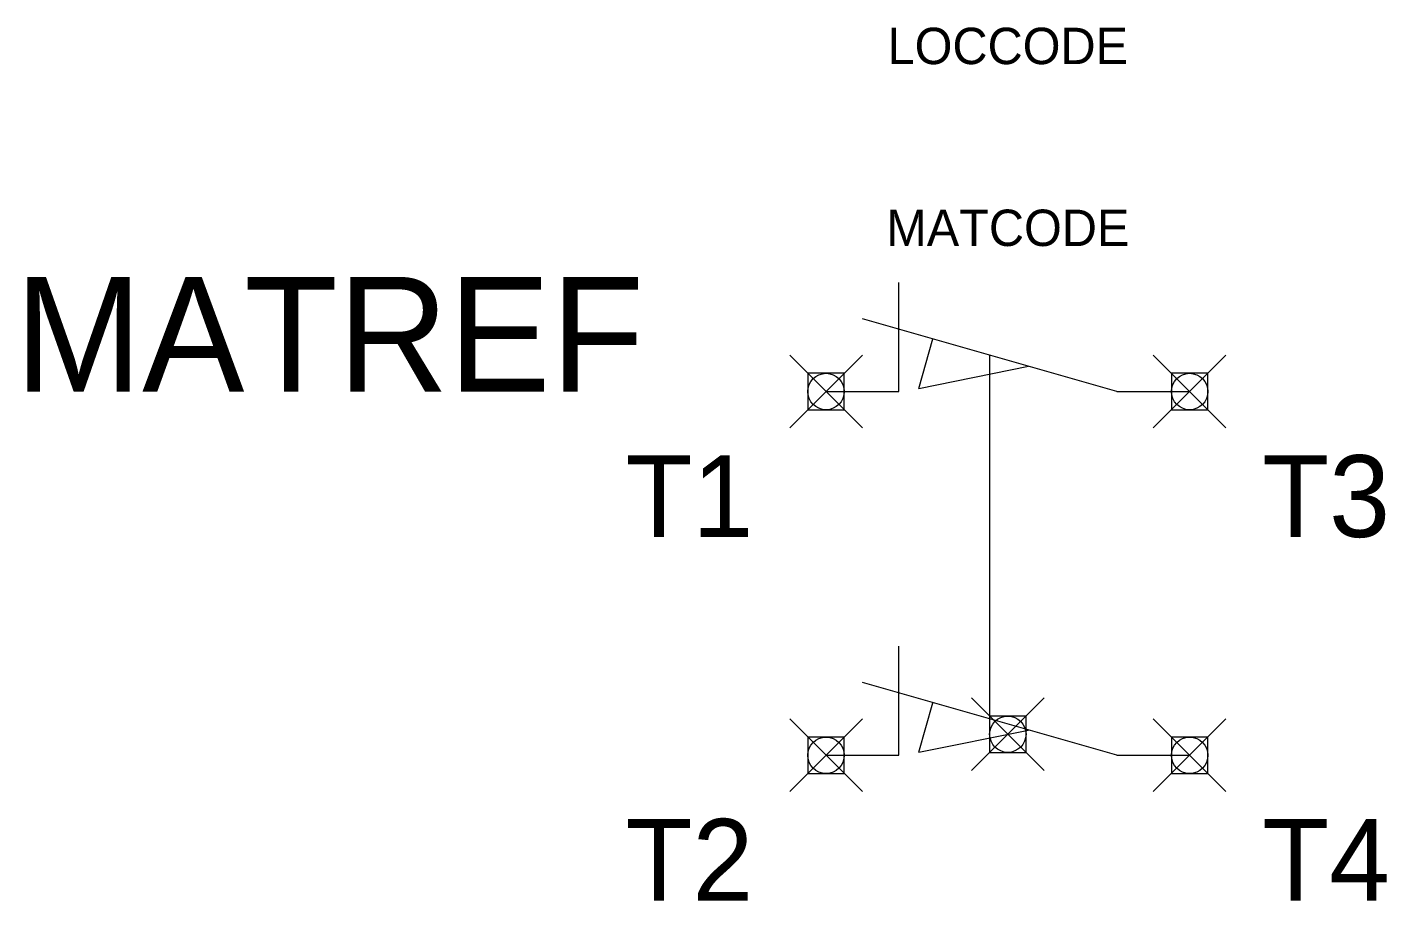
# Model space of a CAD drawing. Extents: x -27 to 10.4, y -4 to 20.
import ezdxf
from ezdxf.enums import TextEntityAlignment as Align

# ---------------------------------------------------------------- set-up
doc = ezdxf.new("R2010")
doc.units = 0
doc.header["$LTSCALE"] = 0.1
doc.header["$PDMODE"] = 99
doc.header["$PDSIZE"] = 1
doc.linetypes.add('DASHED', pattern=[0])
doc.layers.get('0').update_dxf_attribs({"linetype": 'CONTINUOUS'})
for name, color, linetype in [('A', 7, 'CONTINUOUS'), ('C', 6, 'CONTINUOUS'), ('T2', 1, 'CONTINUOUS')]:
    doc.layers.add(name, color=color, linetype=linetype)

msp = doc.modelspace()

# ---------------------------------------------------------------- linework, layer by layer
at = {"color": 0, "linetype": 'CONTINUOUS'}
for p, q in [((-3, 12), (-3, 13)), ((3, 10), (-4, 12)), ((-3, 10), (-3, 12)), ((-2.45, 10.085), (-2.061, 11.446)), ((-2.45, 10.085), (0.571, 10.694)), ((-5, 10), (-3, 10)), ((3, 10), (5, 10)), ((-3, 2), (-3, 3)), ((3, 0), (-4, 2)), ((-3, 0), (-3, 2)), ((-2.45, 0.085), (-2.061, 1.446)), ((-2.45, 0.085), (0.571, 0.694)), ((-5, 0), (-3, 0)), ((3, 0), (5, 0))]:
    msp.add_line(p, q, dxfattribs=at)
at = {"color": 0, "linetype": 'DASHED'}
msp.add_line((-0.5, 11), (-0.5, 1), dxfattribs=at)
at = {"layer": 'A', "color": 0, "linetype": 'CONTINUOUS'}
msp.add_point((0, 0.579), dxfattribs=at)
at = {"layer": 'C', "color": 0}
for p in [(-5, 10), (5, 10)]:
    msp.add_point(p, dxfattribs=at)
at = {"layer": 'C', "color": 0, "linetype": 'CONTINUOUS'}
for p in [(-5, 0), (5, 0)]:
    msp.add_point(p, dxfattribs=at)

# ---------------------------------------------------------------- texts
at = {"color": 0, "linetype": 'CONTINUOUS', "flags": 1}
for tag, p in [('LOCCODE', (0, 19)), ('MATCODE', (0, 14))]:
    msp.add_attdef(tag, text='', height=1, dxfattribs=at).set_placement(p, align=Align.CENTER)
at = {"color": 0, "linetype": 'CONTINUOUS'}
msp.add_attdef('MATREF', text='', height=3.15, dxfattribs=at).set_placement((-10, 10), align=Align.RIGHT)
at = {"layer": 'T2', "color": 0, "linetype": 'CONTINUOUS'}
for tag, p in [('T1', (-7, 6)), ('T2', (-7, -4))]:
    msp.add_attdef(tag, text='', height=2.25, dxfattribs=at).set_placement(p, align=Align.RIGHT)
for tag, p in [('T3', (7, 6)), ('T4', (7, -4))]:
    msp.add_attdef(tag, p, '', height=2.25, dxfattribs=at)

doc.saveas('drawing.dxf')
